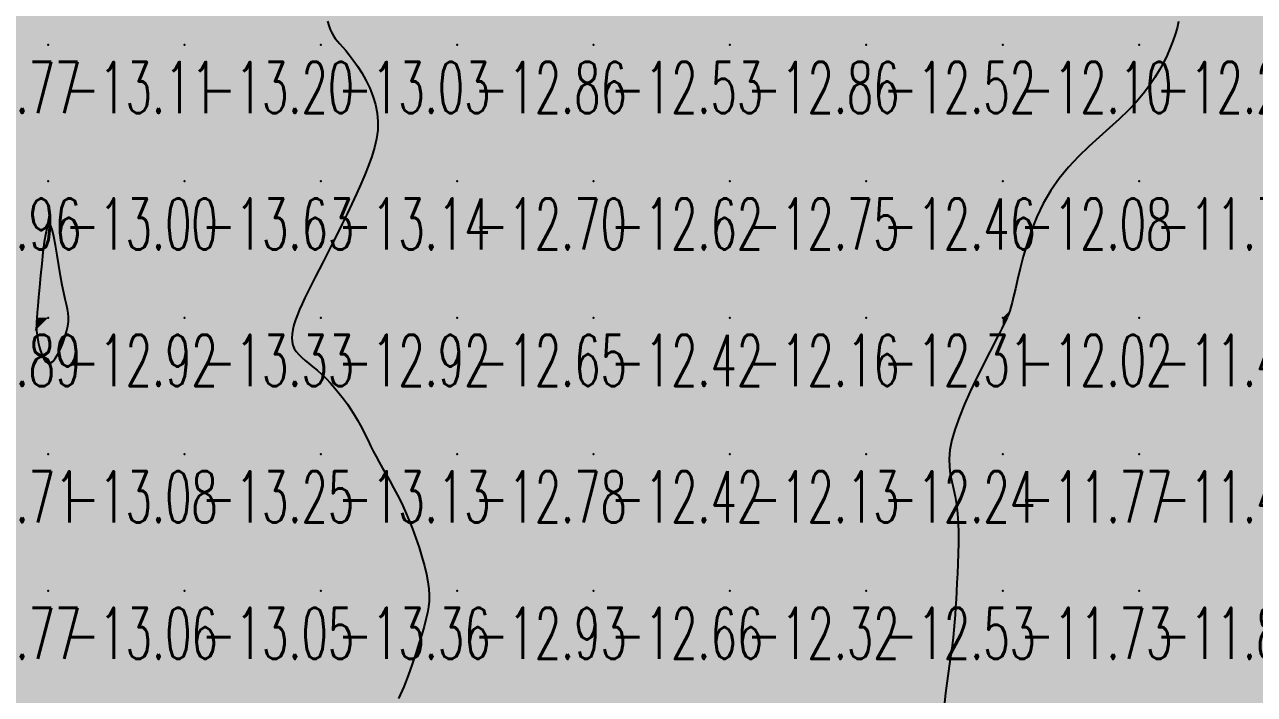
# Model space of a CAD drawing. Header units: millimetres. Extents: x 88261 to 90953, y 390274 to 392322.
# Drawn here: x 89708.5 to 89798.7, y 391359.6 to 391408.7 of the extents above; entities that cross this region are included whole.
import ezdxf
from ezdxf.enums import TextEntityAlignment as Align

# ---------------------------------------------------------------- set-up
doc = ezdxf.new("R2010")
doc.units = ezdxf.units.MM
doc.header["$LTSCALE"] = 25
for name, color, linetype in [('CN_03_00', 7, 'Continuous'), ('COTEAlt', 7, 'Continuous'), ('TN_COLORIAGE', 7, 'Continuous')]:
    doc.layers.add(name, color=color, linetype=linetype)
doc.styles.add('Simplex 1.0', font='Simplex.shx', dxfattribs={"width": 0.99, "height": 2.5})
doc.styles.get("Standard").update_dxf_attribs({"font": 'times.ttf'})

# ---------------------------------------------------------------- blocks, each defined once
blk = doc.blocks.new('COTE')
at = {"color": 0}
blk.add_point((0, 0), dxfattribs=at)
at = {"layer": 'COTEAlt'}
blk.add_attdef('ALT', text='', height=3.75, dxfattribs=at).set_placement((1.25, -1.25), align=Align.TOP_LEFT)

msp = doc.modelspace()

# ---------------------------------------------------------------- linework, layer by layer
at = {"layer": 'CN_03_00', "flags": 128}
for points, elevation in [([(89730.731, 391408.978), (89730.83, 391408.643), (89730.935, 391408.352), (89731.048, 391408.105), (89731.173, 391407.892), (89731.312, 391407.699), (89731.469, 391407.51), (89731.647, 391407.31), (89731.849, 391407.086), (89732.078, 391406.822), (89732.337, 391406.504), (89732.626, 391406.121), (89732.933, 391405.677), (89733.246, 391405.182), (89733.55, 391404.643), (89733.83, 391404.071), (89734.073, 391403.473), (89734.265, 391402.857), (89734.39, 391402.234), (89734.44, 391401.608), (89734.418, 391400.981), (89734.331, 391400.348), (89734.186, 391399.709), (89733.991, 391399.059), (89733.754, 391398.397), (89733.481, 391397.719), (89733.18, 391397.025), (89732.859, 391396.311), (89732.522, 391395.585), (89732.174, 391394.854), (89731.821, 391394.126), (89731.466, 391393.407), (89731.115, 391392.706), (89730.773, 391392.03), (89730.445, 391391.386), (89730.134, 391390.78), (89729.842, 391390.212), (89729.569, 391389.68), (89729.318, 391389.179), (89729.087, 391388.709), (89728.878, 391388.266), (89728.691, 391387.849), (89728.527, 391387.454), (89728.387, 391387.079), (89728.274, 391386.725), (89728.19, 391386.389), (89728.137, 391386.072), (89728.119, 391385.774), (89728.138, 391385.494), (89728.197, 391385.232), (89728.298, 391384.987), (89728.443, 391384.757), (89728.628, 391384.539), (89728.849, 391384.325), (89729.099, 391384.109), (89729.375, 391383.885), (89729.671, 391383.646), (89729.981, 391383.388), (89730.302, 391383.102), (89730.628, 391382.786), (89730.955, 391382.442), (89731.279, 391382.076), (89731.596, 391381.693), (89731.903, 391381.3), (89732.195, 391380.901), (89732.469, 391380.503), (89732.72, 391380.11), (89732.946, 391379.726), (89733.152, 391379.35), (89733.344, 391378.979), (89733.528, 391378.609), (89733.708, 391378.237), (89733.893, 391377.859), (89734.087, 391377.472), (89734.296, 391377.073), (89734.525, 391376.659), (89734.771, 391376.226), (89735.033, 391375.772), (89735.305, 391375.293), (89735.585, 391374.787), (89735.869, 391374.25), (89736.154, 391373.68), (89736.436, 391373.074), (89736.712, 391372.432), (89736.977, 391371.763), (89737.227, 391371.08), (89737.458, 391370.396), (89737.666, 391369.722), (89737.845, 391369.073), (89737.992, 391368.46), (89738.101, 391367.896), (89738.171, 391367.389), (89738.2, 391366.925), (89738.192, 391366.486), (89738.148, 391366.054), (89738.07, 391365.611), (89737.958, 391365.138), (89737.816, 391364.618), (89737.645, 391364.032), (89737.446, 391363.368), (89737.216, 391362.635), (89736.955, 391361.852), (89736.659, 391361.033), (89736.326, 391360.195), (89735.954, 391359.354)], -13), ([(89793.137, 391408.945), (89793.031, 391408.461), (89792.896, 391407.983), (89792.731, 391407.501), (89792.538, 391407.007), (89792.314, 391406.492), (89792.055, 391405.958), (89791.756, 391405.405), (89791.41, 391404.835), (89791.013, 391404.25), (89790.558, 391403.652), (89790.039, 391403.042), (89789.452, 391402.421), (89788.794, 391401.791), (89788.081, 391401.145), (89787.333, 391400.477), (89786.57, 391399.78), (89785.813, 391399.046), (89785.08, 391398.27), (89784.393, 391397.445), (89783.77, 391396.562), (89783.228, 391395.622), (89782.763, 391394.642), (89782.368, 391393.649), (89782.035, 391392.667), (89781.758, 391391.722), (89781.527, 391390.837), (89781.337, 391390.037), (89781.179, 391389.349), (89781.047, 391388.789), (89780.937, 391388.347), (89780.845, 391388.007), (89780.77, 391387.751), (89780.707, 391387.563), (89780.654, 391387.426), (89780.608, 391387.322), (89780.566, 391387.234), (89780.523, 391387.146), (89780.472, 391387.041), (89780.404, 391386.902), (89780.31, 391386.712), (89780.181, 391386.454), (89780.007, 391386.112), (89779.781, 391385.67), (89779.493, 391385.109), (89779.139, 391384.422), (89778.736, 391383.629), (89778.306, 391382.76), (89777.87, 391381.843), (89777.452, 391380.908), (89777.072, 391379.985), (89776.752, 391379.101), (89776.514, 391378.286), (89776.375, 391377.562), (89776.322, 391376.915), (89776.339, 391376.327), (89776.408, 391375.776), (89776.512, 391375.244), (89776.633, 391374.711), (89776.755, 391374.155), (89776.86, 391373.557), (89776.935, 391372.904), (89776.98, 391372.203), (89777, 391371.469), (89776.999, 391370.717), (89776.984, 391369.961), (89776.957, 391369.215), (89776.925, 391368.493), (89776.891, 391367.811), (89776.86, 391367.178), (89776.829, 391366.586), (89776.797, 391366.023), (89776.762, 391365.476), (89776.721, 391364.934), (89776.671, 391364.383), (89776.61, 391363.812), (89776.537, 391363.208), (89776.449, 391362.562), (89776.351, 391361.881), (89776.25, 391361.176), (89776.149, 391360.457), (89776.055, 391359.735), (89775.974, 391359.02)], -12)]:
    msp.add_lwpolyline(points, dxfattribs=dict(at, elevation=elevation))
at = {"layer": 'CN_03_00', "elevation": -13, "flags": 128}
msp.add_lwpolyline([(89710.586, 391384.029), (89710.778, 391384.263), (89710.971, 391384.582), (89711.156, 391384.962), (89711.328, 391385.381), (89711.479, 391385.815), (89711.602, 391386.238), (89711.69, 391386.628), (89711.737, 391386.969), (89711.748, 391387.274), (89711.726, 391387.567), (89711.676, 391387.871), (89711.603, 391388.206), (89711.511, 391388.597), (89711.405, 391389.065), (89711.29, 391389.632), (89711.17, 391390.31), (89711.046, 391391.057), (89710.92, 391391.822), (89710.794, 391392.553), (89710.667, 391393.197), (89710.541, 391393.702), (89710.418, 391394.017), (89710.298, 391394.088), (89710.183, 391393.881), (89710.072, 391393.433), (89709.968, 391392.799), (89709.87, 391392.033), (89709.78, 391391.19), (89709.696, 391390.325), (89709.622, 391389.491), (89709.556, 391388.743), (89709.5, 391388.124), (89709.455, 391387.622), (89709.421, 391387.216), (89709.4, 391386.881), (89709.393, 391386.594), (89709.4, 391386.333), (89709.424, 391386.075), (89709.465, 391385.795), (89709.524, 391385.48), (89709.6, 391385.143), (89709.693, 391384.806), (89709.803, 391384.492), (89709.93, 391384.223), (89710.072, 391384.021), (89710.229, 391383.907), (89710.401, 391383.905), (89710.586, 391384.029)], close=True, dxfattribs=at)
at = {"layer": 'TN_COLORIAGE', "color": 221}
for points in [[(89710.249, 391407.239, -13), (89710.249, 391410.243, -13), (89720.249, 391417.239, -13), (89717.47, 391417.239, -13)], [(89710.249, 391407.239, -13.098), (89720.249, 391407.239, -13.098), (89720.249, 391417.239, -13.098)], [(89720.249, 391407.239, -13), (89728.633, 391415.623, -13), (89720.249, 391417.239, -13), (89727.422, 391417.239, -13)], [(89720.249, 391407.239, -13), (89728.633, 391415.623, -13), (89730.249, 391407.239, -13), (89730.249, 391411.533, -13)], [(89700.249, 391407.239, -13), (89707.78, 391414.771, -13), (89710.249, 391407.239, -13), (89710.249, 391410.243, -13)], [(89730.844, 391407.835, -13.029), (89730.249, 391411.533, -13.029), (89730.249, 391407.239, -13.029)], [(89700.249, 391407.239, -13.109), (89700.249, 391397.239, -13.109), (89710.249, 391407.239, -13.109)], [(89700.249, 391397.239, -13.109), (89710.249, 391397.239, -13.109), (89710.249, 391407.239, -13.109)], [(89710.249, 391407.239, -13.199), (89710.249, 391397.239, -13.199), (89720.249, 391407.239, -13.199)], [(89710.249, 391397.239, -13.199), (89720.249, 391397.239, -13.199), (89720.249, 391407.239, -13.199)], [(89720.249, 391407.239, -13.029), (89720.249, 391397.239, -13.029), (89730.249, 391407.239, -13.029)], [(89720.249, 391397.239, -13.029), (89730.249, 391397.239, -13.029), (89730.249, 391407.239, -13.029)], [(89730.844, 391407.835, -13.029), (89731.984, 391407.239, -13.029), (89730.249, 391407.239, -13.029)], [(89730.249, 391397.239, -13), (89735.24, 391402.231, -13), (89730.249, 391407.239, -13), (89731.984, 391407.239, -13)], [(89733.398, 391397.239, -13.137), (89735.24, 391402.231, -13.137), (89730.249, 391397.239, -13.137)], [(89700.249, 391397.239, -13), (89700.249, 391387.239, -13), (89710.249, 391397.239, -13)], [(89700.249, 391387.239, -13), (89709.454, 391387.239, -13), (89710.249, 391397.239, -13), (89710.249, 391397.234, -13)], [(89720.249, 391397.239, -13), (89711.338, 391388.329, -13), (89710.249, 391397.239, -13), (89710.249, 391397.234, -13)], [(89720.249, 391397.239, -13), (89711.338, 391388.329, -13), (89720.249, 391387.239, -13), (89712.138, 391387.239, -13)], [(89720.249, 391397.239, -13.137), (89720.249, 391387.239, -13.137), (89730.249, 391397.239, -13.137)], [(89720.249, 391387.239, -13), (89728.274, 391387.239, -13), (89730.249, 391397.239, -13), (89730.249, 391390.959, -13)], [(89733.398, 391397.239, -13.137), (89730.249, 391390.959, -13.137), (89730.249, 391397.239, -13.137)], [(89700.249, 391387.239, -13), (89709.454, 391387.239, -13), (89700.249, 391377.239, -13), (89709.272, 391386.262, -13)], [(89720.249, 391387.239, -13), (89712.138, 391387.239, -13), (89710.249, 391377.239, -13), (89710.249, 391382.483, -13)], [(89710.249, 391377.239, -13.33), (89720.249, 391377.239, -13.33), (89720.249, 391387.239, -13.33)], [(89720.249, 391387.239, -13), (89728.274, 391387.239, -13), (89720.249, 391377.239, -13), (89727.816, 391384.807, -13)], [(89700.249, 391377.239, -13), (89709.272, 391386.262, -13), (89710.249, 391377.239, -13), (89710.249, 391382.483, -13)], [(89720.249, 391377.239, -13), (89727.816, 391384.807, -13), (89730.249, 391377.239, -13), (89730.249, 391383.454, -13)], [(89733, 391379.991, -13.133), (89730.249, 391383.454, -13.133), (89730.249, 391377.239, -13.133)], [(89733, 391379.991, -13.133), (89734.068, 391377.239, -13.133), (89730.249, 391377.239, -13.133)], [(89700.249, 391377.239, -13.085), (89700.249, 391367.239, -13.085), (89710.249, 391377.239, -13.085)], [(89700.249, 391367.239, -13.085), (89710.249, 391367.239, -13.085), (89710.249, 391377.239, -13.085)], [(89710.249, 391377.239, -13.253), (89710.249, 391367.239, -13.253), (89720.249, 391377.239, -13.253)], [(89710.249, 391367.239, -13.253), (89720.249, 391367.239, -13.253), (89720.249, 391377.239, -13.253)], [(89720.249, 391377.239, -13.133), (89720.249, 391367.239, -13.133), (89730.249, 391377.239, -13.133)], [(89720.249, 391367.239, -13.133), (89730.249, 391367.239, -13.133), (89730.249, 391377.239, -13.133)], [(89730.249, 391367.239, -13), (89736.501, 391373.492, -13), (89730.249, 391377.239, -13), (89734.068, 391377.239, -13)], [(89736.501, 391373.492, -13.36), (89738.542, 391367.239, -13.36), (89730.249, 391367.239, -13.36)], [(89700.249, 391367.239, -13.062), (89700.249, 391357.239, -13.062), (89710.249, 391367.239, -13.062)], [(89700.249, 391357.239, -13.062), (89710.249, 391357.239, -13.062), (89710.249, 391367.239, -13.062)], [(89710.249, 391367.239, -13.054), (89710.249, 391357.239, -13.054), (89720.249, 391367.239, -13.054)], [(89710.249, 391357.239, -13.054), (89720.249, 391357.239, -13.054), (89720.249, 391367.239, -13.054)], [(89720.249, 391367.239, -13.36), (89720.249, 391357.239, -13.36), (89730.249, 391367.239, -13.36)], [(89720.249, 391357.239, -13.36), (89730.249, 391357.239, -13.36), (89730.249, 391367.239, -13.36)], [(89730.249, 391367.239, -13), (89738.542, 391367.239, -13), (89730.249, 391357.239, -13), (89737.938, 391364.928, -13)], [(89735.578, 391357.239, -13.247), (89737.938, 391364.928, -13.247), (89730.249, 391357.239, -13.247)]]:
    msp.add_solid(points, dxfattribs=at)
at = {"layer": 'TN_COLORIAGE', "color": 211}
for points in [[(89730.249, 391411.533, -12.543), (89730.844, 391407.835, -12.543), (89730.249, 391417.239, -12.543), (89740.249, 391417.239, -12.543)], [(89731.984, 391407.239, -12.543), (89730.844, 391407.835, -12.543), (89740.249, 391407.239, -12.543), (89740.249, 391417.239, -12.543)], [(89740.249, 391407.239, -12), (89748.381, 391415.372, -12), (89740.249, 391417.239, -12), (89747.577, 391417.239, -12)], [(89760.249, 391417.239, -12), (89752.437, 391417.239, -12), (89750.249, 391407.239, -12), (89750.249, 391414.531, -12)], [(89750.249, 391407.239, -12.707), (89760.249, 391407.239, -12.707), (89760.249, 391417.239, -12.707)], [(89760.249, 391417.239, -12.514), (89760.249, 391407.239, -12.514), (89770.249, 391417.239, -12.514)], [(89760.249, 391407.239, -12.514), (89770.249, 391407.239, -12.514), (89770.249, 391417.239, -12.514)], [(89770.249, 391407.239, -12), (89776.406, 391413.397, -12), (89770.249, 391417.239, -12), (89776.38, 391417.239, -12)], [(89790.249, 391417.239, -12), (89787.481, 391417.239, -12), (89780.249, 391407.239, -12), (89780.249, 391409.603, -12)], [(89780.249, 391407.239, -12.124), (89790.249, 391407.239, -12.124), (89790.249, 391417.239, -12.124)], [(89790.249, 391407.239, -12), (89793.579, 391410.57, -12), (89790.249, 391417.239, -12), (89792.488, 391417.239, -12)], [(89740.249, 391407.239, -12), (89748.381, 391415.372, -12), (89750.249, 391407.239, -12), (89750.249, 391414.531, -12)], [(89770.249, 391407.239, -12), (89776.406, 391413.397, -12), (89780.249, 391407.239, -12), (89780.249, 391409.603, -12)], [(89792.849, 391407.239, -12.215), (89793.579, 391410.57, -12.215), (89790.249, 391407.239, -12.215)], [(89731.984, 391407.239, -12.862), (89735.24, 391402.231, -12.862), (89740.249, 391407.239, -12.862)], [(89735.24, 391402.231, -12.702), (89733.398, 391397.239, -12.702), (89740.249, 391407.239, -12.702), (89740.249, 391397.239, -12.702)], [(89740.249, 391407.239, -12.533), (89740.249, 391397.239, -12.533), (89750.249, 391407.239, -12.533)], [(89740.249, 391397.239, -12.533), (89750.249, 391397.239, -12.533), (89750.249, 391407.239, -12.533)], [(89750.249, 391407.239, -12.863), (89750.249, 391397.239, -12.863), (89760.249, 391407.239, -12.863)], [(89750.249, 391397.239, -12.863), (89760.249, 391397.239, -12.863), (89760.249, 391407.239, -12.863)], [(89760.249, 391407.239, -12.52), (89760.249, 391397.239, -12.52), (89770.249, 391407.239, -12.52)], [(89760.249, 391397.239, -12.52), (89770.249, 391397.239, -12.52), (89770.249, 391407.239, -12.52)], [(89770.249, 391407.239, -12.1), (89770.249, 391397.239, -12.1), (89780.249, 391407.239, -12.1)], [(89770.249, 391397.239, -12.1), (89780.249, 391397.239, -12.1), (89780.249, 391407.239, -12.1)], [(89780.249, 391407.239, -12.215), (89780.249, 391397.239, -12.215), (89790.249, 391407.239, -12.215)], [(89790.249, 391407.239, -12), (89790.249, 391402.512, -12), (89780.249, 391397.239, -12), (89782.865, 391397.239, -12)], [(89792.849, 391407.239, -12.215), (89790.249, 391402.512, -12.215), (89790.249, 391407.239, -12.215)], [(89710.249, 391397.234, -12.923), (89709.454, 391387.239, -12.923), (89710.249, 391387.239, -12.923)], [(89710.249, 391397.234, -12.923), (89711.338, 391388.329, -12.923), (89710.249, 391387.239, -12.923)], [(89730.249, 391390.959, -12.702), (89733.398, 391397.239, -12.702), (89730.249, 391387.239, -12.702), (89740.249, 391397.239, -12.702)], [(89730.249, 391387.239, -12.702), (89740.249, 391387.239, -12.702), (89740.249, 391397.239, -12.702)], [(89740.249, 391397.239, -12.617), (89740.249, 391387.239, -12.617), (89750.249, 391397.239, -12.617)], [(89740.249, 391387.239, -12.617), (89750.249, 391387.239, -12.617), (89750.249, 391397.239, -12.617)], [(89750.249, 391397.239, -12.753), (89750.249, 391387.239, -12.753), (89760.249, 391397.239, -12.753)], [(89750.249, 391387.239, -12.753), (89760.249, 391387.239, -12.753), (89760.249, 391397.239, -12.753)], [(89760.249, 391397.239, -12.461), (89760.249, 391387.239, -12.461), (89770.249, 391397.239, -12.461)], [(89760.249, 391387.239, -12.461), (89770.249, 391387.239, -12.461), (89770.249, 391397.239, -12.461)], [(89770.249, 391397.239, -12.085), (89770.249, 391387.239, -12.085), (89780.249, 391397.239, -12.085)], [(89770.249, 391387.239, -12.085), (89780.249, 391387.239, -12.085), (89780.249, 391397.239, -12.085)], [(89780.249, 391397.239, -12), (89782.865, 391397.239, -12), (89780.249, 391387.239, -12), (89780.913, 391387.904, -12)], [(89730.249, 391390.959, -12.919), (89728.274, 391387.239, -12.919), (89730.249, 391387.239, -12.919)], [(89712.138, 391387.239, -12.923), (89711.338, 391388.329, -12.923), (89710.249, 391387.239, -12.923)], [(89780.559, 391387.239, -12.017), (89780.913, 391387.904, -12.017), (89780.249, 391387.239, -12.017)], [(89709.272, 391386.262, -12.923), (89709.454, 391387.239, -12.923), (89710.249, 391387.239, -12.923)], [(89710.249, 391382.483, -12.923), (89709.272, 391386.262, -12.923), (89710.249, 391387.239, -12.923)], [(89710.249, 391382.483, -12.923), (89712.138, 391387.239, -12.923), (89710.249, 391387.239, -12.923)], [(89727.816, 391384.807, -12.919), (89728.274, 391387.239, -12.919), (89730.249, 391387.239, -12.919)], [(89730.249, 391383.454, -12.919), (89727.816, 391384.807, -12.919), (89730.249, 391387.239, -12.919)], [(89730.249, 391383.454, -12.649), (89733, 391379.991, -12.649), (89730.249, 391387.239, -12.649), (89740.249, 391387.239, -12.649)], [(89734.068, 391377.239, -12.649), (89733, 391379.991, -12.649), (89740.249, 391377.239, -12.649), (89740.249, 391387.239, -12.649)], [(89740.249, 391387.239, -12.416), (89740.249, 391377.239, -12.416), (89750.249, 391387.239, -12.416)], [(89740.249, 391377.239, -12.416), (89750.249, 391377.239, -12.416), (89750.249, 391387.239, -12.416)], [(89750.249, 391387.239, -12.163), (89750.249, 391377.239, -12.163), (89760.249, 391387.239, -12.163)], [(89750.249, 391377.239, -12.163), (89760.249, 391377.239, -12.163), (89760.249, 391387.239, -12.163)], [(89760.249, 391387.239, -12.314), (89760.249, 391377.239, -12.314), (89770.249, 391387.239, -12.314)], [(89760.249, 391377.239, -12.314), (89770.249, 391377.239, -12.314), (89770.249, 391387.239, -12.314)], [(89770.249, 391387.239, -12.017), (89770.249, 391377.239, -12.017), (89780.249, 391387.239, -12.017)], [(89770.249, 391377.239, -12), (89775.403, 391377.239, -12), (89780.249, 391387.239, -12), (89780.249, 391386.544, -12)], [(89780.559, 391387.239, -12.017), (89780.249, 391386.544, -12.017), (89780.249, 391387.239, -12.017)], [(89734.068, 391377.239, -12.784), (89736.501, 391373.492, -12.784), (89740.249, 391377.239, -12.784)], [(89738.542, 391367.239, -12.784), (89736.501, 391373.492, -12.784), (89740.249, 391367.239, -12.784), (89740.249, 391377.239, -12.784)], [(89740.249, 391377.239, -12.423), (89740.249, 391367.239, -12.423), (89750.249, 391377.239, -12.423)], [(89740.249, 391367.239, -12.423), (89750.249, 391367.239, -12.423), (89750.249, 391377.239, -12.423)], [(89750.249, 391377.239, -12.128), (89750.249, 391367.239, -12.128), (89760.249, 391377.239, -12.128)], [(89750.249, 391367.239, -12.128), (89760.249, 391367.239, -12.128), (89760.249, 391377.239, -12.128)], [(89760.249, 391377.239, -12.243), (89760.249, 391367.239, -12.243), (89770.249, 391377.239, -12.243)], [(89760.249, 391367.239, -12.243), (89770.249, 391367.239, -12.243), (89770.249, 391377.239, -12.243)], [(89770.249, 391367.239, -12), (89777.226, 391374.217, -12), (89770.249, 391377.239, -12), (89775.403, 391377.239, -12)], [(89776.855, 391367.239, -12.526), (89777.226, 391374.217, -12.526), (89770.249, 391367.239, -12.526)], [(89737.938, 391364.928, -12.784), (89735.578, 391357.239, -12.784), (89740.249, 391367.239, -12.784), (89740.249, 391357.239, -12.784)], [(89737.938, 391364.928, -12.926), (89738.542, 391367.239, -12.926), (89740.249, 391367.239, -12.926)], [(89740.249, 391367.239, -12.663), (89740.249, 391357.239, -12.663), (89750.249, 391367.239, -12.663)], [(89740.249, 391357.239, -12.663), (89750.249, 391357.239, -12.663), (89750.249, 391367.239, -12.663)], [(89750.249, 391367.239, -12.315), (89750.249, 391357.239, -12.315), (89760.249, 391367.239, -12.315)], [(89750.249, 391357.239, -12.315), (89760.249, 391357.239, -12.315), (89760.249, 391367.239, -12.315)], [(89760.249, 391367.239, -12.526), (89760.249, 391357.239, -12.526), (89770.249, 391367.239, -12.526)], [(89760.249, 391357.239, -12.526), (89770.249, 391357.239, -12.526), (89770.249, 391367.239, -12.526)], [(89770.249, 391367.239, -12), (89776.855, 391367.239, -12), (89770.249, 391357.239, -12), (89776.701, 391363.692, -12)], [(89775.56, 391357.239, -12.492), (89776.701, 391363.692, -12.492), (89770.249, 391357.239, -12.492)]]:
    msp.add_solid(points, dxfattribs=at)
at = {"layer": 'TN_COLORIAGE', "color": 201}
for points in [[(89793.579, 391410.57, -11.388), (89792.849, 391407.239, -11.388), (89800.249, 391417.239, -11.388), (89800.249, 391407.239, -11.388)], [(89790.249, 391397.239, -11.388), (89800.249, 391397.239, -11.388), (89800.249, 391407.239, -11.388)], [(89790.249, 391402.512, -11.388), (89792.849, 391407.239, -11.388), (89790.249, 391397.239, -11.388), (89800.249, 391407.239, -11.388)], [(89782.865, 391397.239, -11.76), (89790.249, 391402.512, -11.76), (89790.249, 391397.239, -11.76)], [(89780.913, 391387.904, -11.467), (89780.559, 391387.239, -11.467), (89790.249, 391397.239, -11.467), (89790.249, 391387.239, -11.467)], [(89780.913, 391387.904, -11.76), (89782.865, 391397.239, -11.76), (89790.249, 391397.239, -11.76)], [(89790.249, 391387.239, -11.408), (89800.249, 391387.239, -11.408), (89800.249, 391397.239, -11.408)], [(89790.249, 391397.239, -11.408), (89790.249, 391387.239, -11.408), (89800.249, 391397.239, -11.408)], [(89780.249, 391386.544, -11.772), (89775.403, 391377.239, -11.772), (89780.249, 391377.239, -11.772)], [(89780.249, 391386.544, -11.467), (89780.559, 391387.239, -11.467), (89780.249, 391377.239, -11.467), (89790.249, 391387.239, -11.467)], [(89780.249, 391377.239, -11.467), (89790.249, 391377.239, -11.467), (89790.249, 391387.239, -11.467)], [(89790.249, 391377.239, -11.317), (89800.249, 391377.239, -11.317), (89800.249, 391387.239, -11.317)], [(89790.249, 391387.239, -11.317), (89790.249, 391377.239, -11.317), (89800.249, 391387.239, -11.317)], [(89775.403, 391377.239, -11.772), (89777.226, 391374.217, -11.772), (89780.249, 391377.239, -11.772)], [(89777.226, 391374.217, -11.73), (89776.855, 391367.239, -11.73), (89780.249, 391377.239, -11.73), (89780.249, 391367.239, -11.73)], [(89780.249, 391377.239, -11.469), (89780.249, 391367.239, -11.469), (89790.249, 391377.239, -11.469)], [(89780.249, 391367.239, -11.469), (89790.249, 391367.239, -11.469), (89790.249, 391377.239, -11.469)], [(89790.249, 391367.239, -11.396), (89800.249, 391367.239, -11.396), (89800.249, 391377.239, -11.396)], [(89790.249, 391377.239, -11.396), (89790.249, 391367.239, -11.396), (89800.249, 391377.239, -11.396)], [(89776.701, 391363.692, -11.566), (89775.56, 391357.239, -11.566), (89780.249, 391367.239, -11.566), (89780.249, 391357.239, -11.566)], [(89776.701, 391363.692, -11.73), (89776.855, 391367.239, -11.73), (89780.249, 391367.239, -11.73)], [(89780.249, 391367.239, -11.884), (89780.249, 391357.239, -11.884), (89790.249, 391367.239, -11.884)], [(89790.249, 391358.641, -11.566), (89789.832, 391357.239, -11.566), (89790.249, 391367.239, -11.566), (89780.249, 391357.239, -11.566)], [(89790.249, 391358.641, -11.278), (89790.504, 391357.495, -11.278), (89790.249, 391367.239, -11.278), (89800.249, 391367.239, -11.278)], [(89790.571, 391357.239, -11.278), (89790.504, 391357.495, -11.278), (89800.249, 391357.239, -11.278), (89800.249, 391367.239, -11.278)]]:
    msp.add_solid(points, dxfattribs=at)

# ---------------------------------------------------------------- block references
at = {"layer": 'COTEAlt'}
ref = msp.add_blockref('COTE', (89700.249, 391407.239), dxfattribs=at)
ref.add_attrib('ALT', '-13.77', dxfattribs={"height": 3.75, "style": 'Simplex 1.0', "width": 0.6}).set_placement((89701.499, 391405.989), align=Align.TOP_LEFT)
ref = msp.add_blockref('COTE', (89710.249, 391407.239), dxfattribs=at)
ref.add_attrib('ALT', '-13.11', dxfattribs={"height": 3.75, "style": 'Simplex 1.0', "width": 0.6}).set_placement((89711.499, 391405.989), align=Align.TOP_LEFT)
ref = msp.add_blockref('COTE', (89720.249, 391407.239), dxfattribs=at)
ref.add_attrib('ALT', '-13.20', dxfattribs={"height": 3.75, "style": 'Simplex 1.0', "width": 0.6}).set_placement((89721.499, 391405.989), align=Align.TOP_LEFT)
ref = msp.add_blockref('COTE', (89730.249, 391407.239), dxfattribs=at)
ref.add_attrib('ALT', '-13.03', dxfattribs={"height": 3.75, "style": 'Simplex 1.0', "width": 0.6}).set_placement((89731.499, 391405.989), align=Align.TOP_LEFT)
ref = msp.add_blockref('COTE', (89740.249, 391407.239), dxfattribs=at)
ref.add_attrib('ALT', '-12.86', dxfattribs={"height": 3.75, "style": 'Simplex 1.0', "width": 0.6}).set_placement((89741.499, 391405.989), align=Align.TOP_LEFT)
ref = msp.add_blockref('COTE', (89750.249, 391407.239), dxfattribs=at)
ref.add_attrib('ALT', '-12.53', dxfattribs={"height": 3.75, "style": 'Simplex 1.0', "width": 0.6}).set_placement((89751.499, 391405.989), align=Align.TOP_LEFT)
ref = msp.add_blockref('COTE', (89760.249, 391407.239), dxfattribs=at)
ref.add_attrib('ALT', '-12.86', dxfattribs={"height": 3.75, "style": 'Simplex 1.0', "width": 0.6}).set_placement((89761.499, 391405.989), align=Align.TOP_LEFT)
ref = msp.add_blockref('COTE', (89770.249, 391407.239), dxfattribs=at)
ref.add_attrib('ALT', '-12.52', dxfattribs={"height": 3.75, "style": 'Simplex 1.0', "width": 0.6}).set_placement((89771.499, 391405.989), align=Align.TOP_LEFT)
ref = msp.add_blockref('COTE', (89780.249, 391407.239), dxfattribs=at)
ref.add_attrib('ALT', '-12.10', dxfattribs={"height": 3.75, "style": 'Simplex 1.0', "width": 0.6}).set_placement((89781.499, 391405.989), align=Align.TOP_LEFT)
ref = msp.add_blockref('COTE', (89790.249, 391407.239), dxfattribs=at)
ref.add_attrib('ALT', '-12.21', dxfattribs={"height": 3.75, "style": 'Simplex 1.0', "width": 0.6}).set_placement((89791.499, 391405.989), align=Align.TOP_LEFT)
ref = msp.add_blockref('COTE', (89700.249, 391397.239), dxfattribs=at)
ref.add_attrib('ALT', '-13.96', dxfattribs={"height": 3.75, "style": 'Simplex 1.0', "width": 0.6}).set_placement((89701.499, 391395.989), align=Align.TOP_LEFT)
ref = msp.add_blockref('COTE', (89710.249, 391397.239), dxfattribs=at)
ref.add_attrib('ALT', '-13.00', dxfattribs={"height": 3.75, "style": 'Simplex 1.0', "width": 0.6}).set_placement((89711.499, 391395.989), align=Align.TOP_LEFT)
ref = msp.add_blockref('COTE', (89720.249, 391397.239), dxfattribs=at)
ref.add_attrib('ALT', '-13.63', dxfattribs={"height": 3.75, "style": 'Simplex 1.0', "width": 0.6}).set_placement((89721.499, 391395.989), align=Align.TOP_LEFT)
ref = msp.add_blockref('COTE', (89730.249, 391397.239), dxfattribs=at)
ref.add_attrib('ALT', '-13.14', dxfattribs={"height": 3.75, "style": 'Simplex 1.0', "width": 0.6}).set_placement((89731.499, 391395.989), align=Align.TOP_LEFT)
ref = msp.add_blockref('COTE', (89740.249, 391397.239), dxfattribs=at)
ref.add_attrib('ALT', '-12.70', dxfattribs={"height": 3.75, "style": 'Simplex 1.0', "width": 0.6}).set_placement((89741.499, 391395.989), align=Align.TOP_LEFT)
ref = msp.add_blockref('COTE', (89750.249, 391397.239), dxfattribs=at)
ref.add_attrib('ALT', '-12.62', dxfattribs={"height": 3.75, "style": 'Simplex 1.0', "width": 0.6}).set_placement((89751.499, 391395.989), align=Align.TOP_LEFT)
ref = msp.add_blockref('COTE', (89760.249, 391397.239), dxfattribs=at)
ref.add_attrib('ALT', '-12.75', dxfattribs={"height": 3.75, "style": 'Simplex 1.0', "width": 0.6}).set_placement((89761.499, 391395.989), align=Align.TOP_LEFT)
ref = msp.add_blockref('COTE', (89770.249, 391397.239), dxfattribs=at)
ref.add_attrib('ALT', '-12.46', dxfattribs={"height": 3.75, "style": 'Simplex 1.0', "width": 0.6}).set_placement((89771.499, 391395.989), align=Align.TOP_LEFT)
ref = msp.add_blockref('COTE', (89780.249, 391397.239), dxfattribs=at)
ref.add_attrib('ALT', '-12.08', dxfattribs={"height": 3.75, "style": 'Simplex 1.0', "width": 0.6}).set_placement((89781.499, 391395.989), align=Align.TOP_LEFT)
ref = msp.add_blockref('COTE', (89790.249, 391397.239), dxfattribs=at)
ref.add_attrib('ALT', '-11.76', dxfattribs={"height": 3.75, "style": 'Simplex 1.0', "width": 0.6}).set_placement((89791.499, 391395.989), align=Align.TOP_LEFT)
ref = msp.add_blockref('COTE', (89700.249, 391387.239), dxfattribs=at)
ref.add_attrib('ALT', '-13.89', dxfattribs={"height": 3.75, "style": 'Simplex 1.0', "width": 0.6}).set_placement((89701.499, 391385.989), align=Align.TOP_LEFT)
ref = msp.add_blockref('COTE', (89710.249, 391387.239), dxfattribs=at)
ref.add_attrib('ALT', '-12.92', dxfattribs={"height": 3.75, "style": 'Simplex 1.0', "width": 0.6}).set_placement((89711.499, 391385.989), align=Align.TOP_LEFT)
ref = msp.add_blockref('COTE', (89720.249, 391387.239), dxfattribs=at)
ref.add_attrib('ALT', '-13.33', dxfattribs={"height": 3.75, "style": 'Simplex 1.0', "width": 0.6}).set_placement((89721.499, 391385.989), align=Align.TOP_LEFT)
ref = msp.add_blockref('COTE', (89730.249, 391387.239), dxfattribs=at)
ref.add_attrib('ALT', '-12.92', dxfattribs={"height": 3.75, "style": 'Simplex 1.0', "width": 0.6}).set_placement((89731.499, 391385.989), align=Align.TOP_LEFT)
ref = msp.add_blockref('COTE', (89740.249, 391387.239), dxfattribs=at)
ref.add_attrib('ALT', '-12.65', dxfattribs={"height": 3.75, "style": 'Simplex 1.0', "width": 0.6}).set_placement((89741.499, 391385.989), align=Align.TOP_LEFT)
ref = msp.add_blockref('COTE', (89750.249, 391387.239), dxfattribs=at)
ref.add_attrib('ALT', '-12.42', dxfattribs={"height": 3.75, "style": 'Simplex 1.0', "width": 0.6}).set_placement((89751.499, 391385.989), align=Align.TOP_LEFT)
ref = msp.add_blockref('COTE', (89760.249, 391387.239), dxfattribs=at)
ref.add_attrib('ALT', '-12.16', dxfattribs={"height": 3.75, "style": 'Simplex 1.0', "width": 0.6}).set_placement((89761.499, 391385.989), align=Align.TOP_LEFT)
ref = msp.add_blockref('COTE', (89770.249, 391387.239), dxfattribs=at)
ref.add_attrib('ALT', '-12.31', dxfattribs={"height": 3.75, "style": 'Simplex 1.0', "width": 0.6}).set_placement((89771.499, 391385.989), align=Align.TOP_LEFT)
ref = msp.add_blockref('COTE', (89780.249, 391387.239), dxfattribs=at)
ref.add_attrib('ALT', '-12.02', dxfattribs={"height": 3.75, "style": 'Simplex 1.0', "width": 0.6}).set_placement((89781.499, 391385.989), align=Align.TOP_LEFT)
ref = msp.add_blockref('COTE', (89790.249, 391387.239), dxfattribs=at)
ref.add_attrib('ALT', '-11.47', dxfattribs={"height": 3.75, "style": 'Simplex 1.0', "width": 0.6}).set_placement((89791.499, 391385.989), align=Align.TOP_LEFT)
ref = msp.add_blockref('COTE', (89700.249, 391377.239), dxfattribs=at)
ref.add_attrib('ALT', '-13.71', dxfattribs={"height": 3.75, "style": 'Simplex 1.0', "width": 0.6}).set_placement((89701.499, 391375.989), align=Align.TOP_LEFT)
ref = msp.add_blockref('COTE', (89710.249, 391377.239), dxfattribs=at)
ref.add_attrib('ALT', '-13.08', dxfattribs={"height": 3.75, "style": 'Simplex 1.0', "width": 0.6}).set_placement((89711.499, 391375.989), align=Align.TOP_LEFT)
ref = msp.add_blockref('COTE', (89720.249, 391377.239), dxfattribs=at)
ref.add_attrib('ALT', '-13.25', dxfattribs={"height": 3.75, "style": 'Simplex 1.0', "width": 0.6}).set_placement((89721.499, 391375.989), align=Align.TOP_LEFT)
ref = msp.add_blockref('COTE', (89730.249, 391377.239), dxfattribs=at)
ref.add_attrib('ALT', '-13.13', dxfattribs={"height": 3.75, "style": 'Simplex 1.0', "width": 0.6}).set_placement((89731.499, 391375.989), align=Align.TOP_LEFT)
ref = msp.add_blockref('COTE', (89740.249, 391377.239), dxfattribs=at)
ref.add_attrib('ALT', '-12.78', dxfattribs={"height": 3.75, "style": 'Simplex 1.0', "width": 0.6}).set_placement((89741.499, 391375.989), align=Align.TOP_LEFT)
ref = msp.add_blockref('COTE', (89750.249, 391377.239), dxfattribs=at)
ref.add_attrib('ALT', '-12.42', dxfattribs={"height": 3.75, "style": 'Simplex 1.0', "width": 0.6}).set_placement((89751.499, 391375.989), align=Align.TOP_LEFT)
ref = msp.add_blockref('COTE', (89760.249, 391377.239), dxfattribs=at)
ref.add_attrib('ALT', '-12.13', dxfattribs={"height": 3.75, "style": 'Simplex 1.0', "width": 0.6}).set_placement((89761.499, 391375.989), align=Align.TOP_LEFT)
ref = msp.add_blockref('COTE', (89770.249, 391377.239), dxfattribs=at)
ref.add_attrib('ALT', '-12.24', dxfattribs={"height": 3.75, "style": 'Simplex 1.0', "width": 0.6}).set_placement((89771.499, 391375.989), align=Align.TOP_LEFT)
ref = msp.add_blockref('COTE', (89780.249, 391377.239), dxfattribs=at)
ref.add_attrib('ALT', '-11.77', dxfattribs={"height": 3.75, "style": 'Simplex 1.0', "width": 0.6}).set_placement((89781.499, 391375.989), align=Align.TOP_LEFT)
ref = msp.add_blockref('COTE', (89790.249, 391377.239), dxfattribs=at)
ref.add_attrib('ALT', '-11.47', dxfattribs={"height": 3.75, "style": 'Simplex 1.0', "width": 0.6}).set_placement((89791.499, 391375.989), align=Align.TOP_LEFT)
ref = msp.add_blockref('COTE', (89700.249, 391367.239), dxfattribs=at)
ref.add_attrib('ALT', '-13.77', dxfattribs={"height": 3.75, "style": 'Simplex 1.0', "width": 0.6}).set_placement((89701.499, 391365.989), align=Align.TOP_LEFT)
ref = msp.add_blockref('COTE', (89710.249, 391367.239), dxfattribs=at)
ref.add_attrib('ALT', '-13.06', dxfattribs={"height": 3.75, "style": 'Simplex 1.0', "width": 0.6}).set_placement((89711.499, 391365.989), align=Align.TOP_LEFT)
ref = msp.add_blockref('COTE', (89720.249, 391367.239), dxfattribs=at)
ref.add_attrib('ALT', '-13.05', dxfattribs={"height": 3.75, "style": 'Simplex 1.0', "width": 0.6}).set_placement((89721.499, 391365.989), align=Align.TOP_LEFT)
ref = msp.add_blockref('COTE', (89730.249, 391367.239), dxfattribs=at)
ref.add_attrib('ALT', '-13.36', dxfattribs={"height": 3.75, "style": 'Simplex 1.0', "width": 0.6}).set_placement((89731.499, 391365.989), align=Align.TOP_LEFT)
ref = msp.add_blockref('COTE', (89740.249, 391367.239), dxfattribs=at)
ref.add_attrib('ALT', '-12.93', dxfattribs={"height": 3.75, "style": 'Simplex 1.0', "width": 0.6}).set_placement((89741.499, 391365.989), align=Align.TOP_LEFT)
ref = msp.add_blockref('COTE', (89750.249, 391367.239), dxfattribs=at)
ref.add_attrib('ALT', '-12.66', dxfattribs={"height": 3.75, "style": 'Simplex 1.0', "width": 0.6}).set_placement((89751.499, 391365.989), align=Align.TOP_LEFT)
ref = msp.add_blockref('COTE', (89760.249, 391367.239), dxfattribs=at)
ref.add_attrib('ALT', '-12.32', dxfattribs={"height": 3.75, "style": 'Simplex 1.0', "width": 0.6}).set_placement((89761.499, 391365.989), align=Align.TOP_LEFT)
ref = msp.add_blockref('COTE', (89770.249, 391367.239), dxfattribs=at)
ref.add_attrib('ALT', '-12.53', dxfattribs={"height": 3.75, "style": 'Simplex 1.0', "width": 0.6}).set_placement((89771.499, 391365.989), align=Align.TOP_LEFT)
ref = msp.add_blockref('COTE', (89780.249, 391367.239), dxfattribs=at)
ref.add_attrib('ALT', '-11.73', dxfattribs={"height": 3.75, "style": 'Simplex 1.0', "width": 0.6}).set_placement((89781.499, 391365.989), align=Align.TOP_LEFT)
ref = msp.add_blockref('COTE', (89790.249, 391367.239), dxfattribs=at)
ref.add_attrib('ALT', '-11.88', dxfattribs={"height": 3.75, "style": 'Simplex 1.0', "width": 0.6}).set_placement((89791.499, 391365.989), align=Align.TOP_LEFT)

doc.saveas('drawing.dxf')
